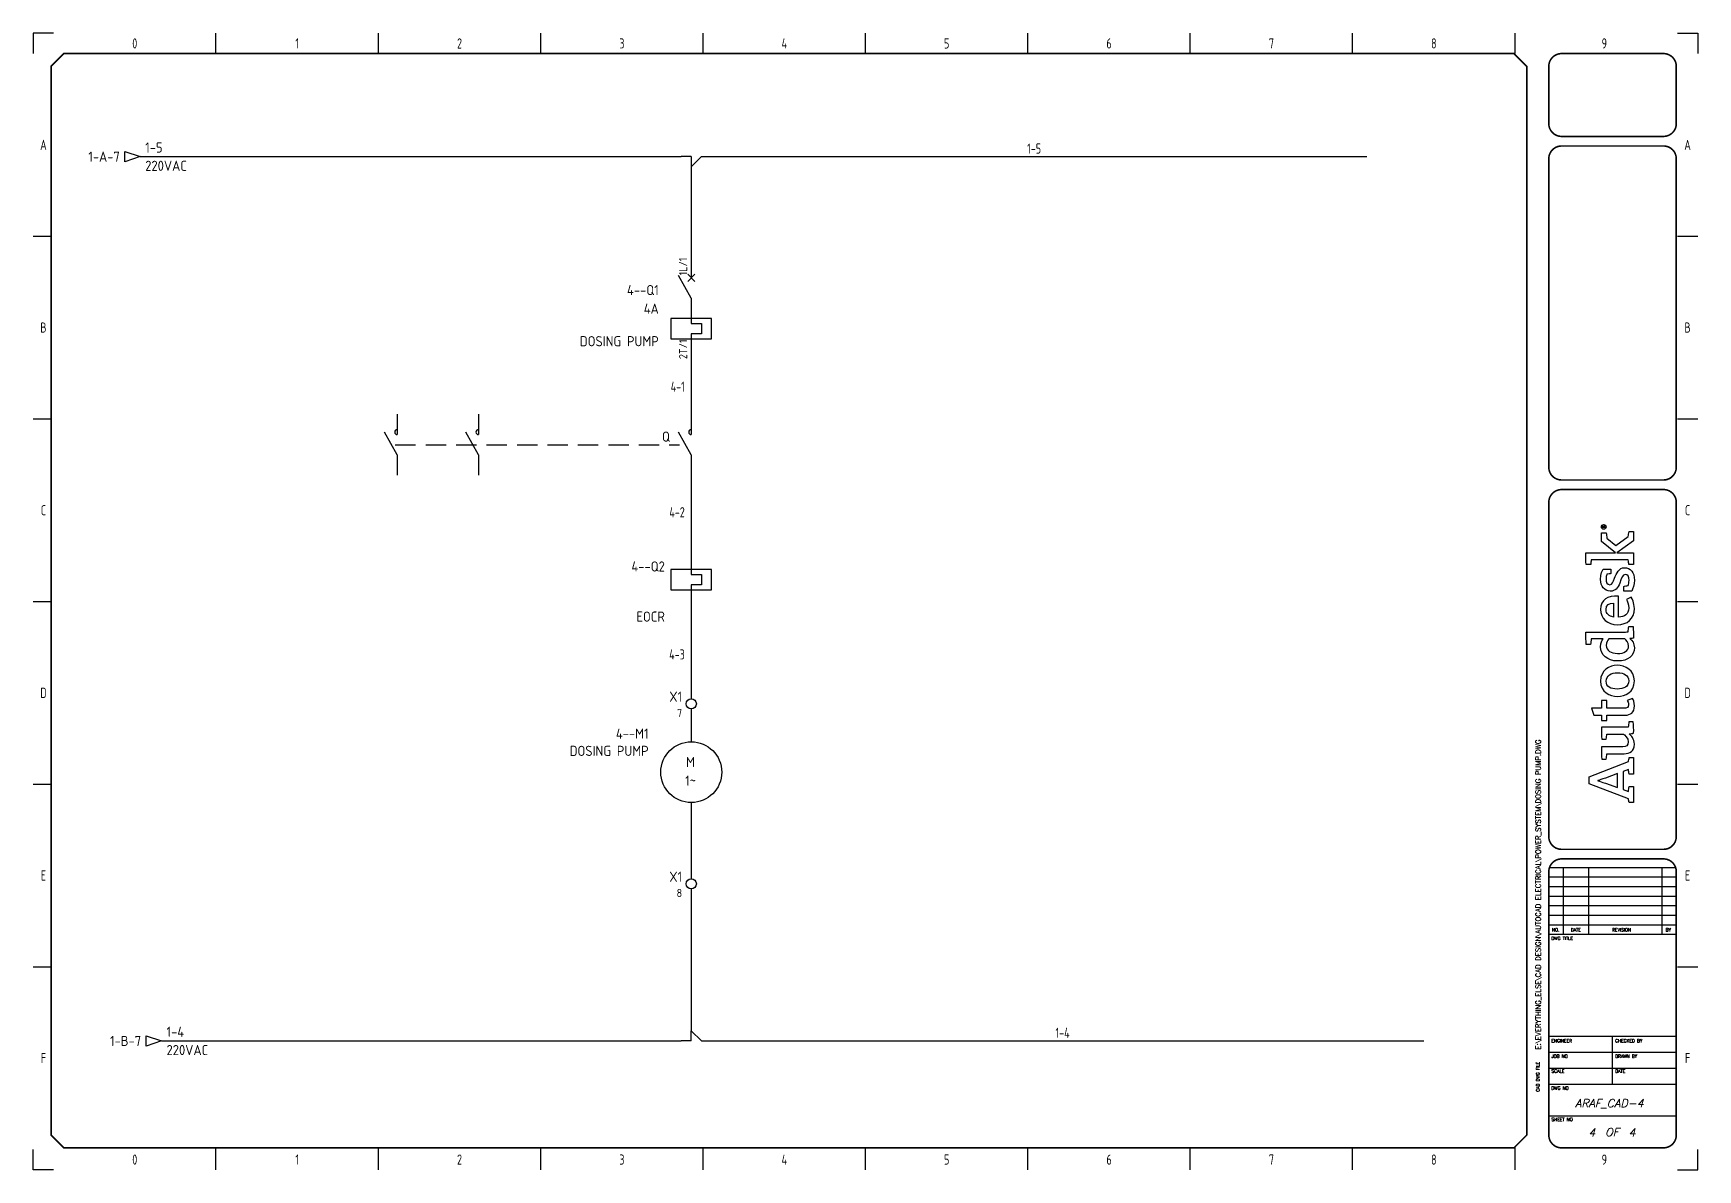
# Model space of a CAD drawing. Extents: x 5 to 415, y 5 to 285.
import ezdxf
from ezdxf.enums import TextEntityAlignment as Align

# ---------------------------------------------------------------- set-up
doc = ezdxf.new("R2010")
doc.units = 0
doc.header["$LTSCALE"] = 10
doc.linetypes.add('DASHED', pattern=[0.75, 0.5, -0.25])
for name, color, linetype in [('DESC', 7, 'Continuous'), ('LAYER_1', 160, 'Continuous'), ('LINK', 252, 'DASHED'), ('MISC', 4, 'Continuous'), ('RD_16_mm', 1, 'Continuous'), ('SYMS', 7, 'Continuous'), ('TAGS', 4, 'Continuous'), ('TERMS', 3, 'Continuous'), ('TITLE', 7, 'Continuous'), ('Title blocks', 7, 'Continuous'), ('WH_16_mm', 7, 'Continuous'), ('WIRENO', 3, 'Continuous'), ('WIREREF_DEST', 52, 'Continuous'), ('XREF', 7, 'Continuous')]:
    doc.layers.add(name, color=color, linetype=linetype)
doc.styles.add('ISO8', font='ISO8.shx', dxfattribs={"width": 0.8})
doc.styles.add('ITALIC', font='ITALIC')
doc.styles.add('SIMPLEX', font='simplex')
doc.styles.add('WD_IEC', font='ISOCP2.shx', dxfattribs={"width": 0.9, "height": 4})

# ---------------------------------------------------------------- blocks, each defined once
blk = doc.blocks.new('AI9-BLK2')
at = {"layer": 'LAYER_1', "color": 7}
blk.add_circle((0, 0), 2.03, dxfattribs=at)
blk.add_open_spline([(1.7, 0), (1.7, -1), (1, -1.8), (0, -1.8), (-1, -1.8), (-1.7, -1), (-1.7, 0), (-1.7, 1), (-1, 1.8), (0, 1.8), (1, 1.8), (1.7, 1), (1.7, 0)], degree=3, knots=[0, 0, 0, 0, 1, 1, 1, 2, 2, 2, 3, 3, 3, 4, 4, 4, 4], dxfattribs=at)
blk = doc.blocks.new('AI9-BLK1')
at = {"layer": 'LAYER_1', "color": 7}
for points, knots in [([(0.7, -1.1), (0.7, -1.1), (0.2, -0.4), (0.2, -0.4), (0.1, -0.2), (0, -0.2), (-0.1, -0.1), (0.3, 0), (0.5, 0.2), (0.5, 0.5), (0.5, 0.8), (0.3, 1.1), (-0.2, 1.1), (-0.2, 1.1), (-0.8, 1.1), (-0.8, 1.1), (-0.8, 1.1), (-0.8, -1.1), (-0.8, -1.1), (-0.8, -1.1), (-0.5, -1.1), (-0.5, -1.1), (-0.5, -1.1), (-0.5, -0.1), (-0.5, -0.1), (-0.4, -0.1), (-0.3, -0.2), (-0.2, -0.3), (-0.2, -0.3), (0.3, -1.1), (0.3, -1.1), (0.3, -1.1), (0.7, -1.1), (0.7, -1.1)], [0, 0, 0, 0, 1, 1, 1, 2, 2, 2, 3, 3, 3, 4, 4, 4, 5, 5, 5, 6, 6, 6, 7, 7, 7, 8, 8, 8, 9, 9, 9, 10, 10, 10, 11, 11, 11, 11]), ([(0.2, 0.5), (0.2, 0.2), (-0.1, 0.1), (-0.3, 0.1), (-0.3, 0.1), (-0.5, 0.1), (-0.5, 0.1), (-0.5, 0.1), (-0.5, 0.8), (-0.5, 0.8), (-0.5, 0.8), (-0.2, 0.8), (-0.2, 0.8), (0.1, 0.8), (0.2, 0.7), (0.2, 0.5)], [0, 0, 0, 0, 1, 1, 1, 2, 2, 2, 3, 3, 3, 4, 4, 4, 5, 5, 5, 5])]:
    blk.add_open_spline(points, degree=3, knots=knots, dxfattribs=at)
blk = doc.blocks.new('LOGO')
for points, knots in [([(35.2, 4.3), (35.2, 4.3), (22.1, 38.1), (22.1, 38.1), (22.1, 38.1), (16.1, 38.1), (16.1, 38.1), (16.1, 38.1), (3.2, 4.3), (3.2, 4.3), (2.2, 4.2), (0.9, 4), (0, 3.7), (0, 3.7), (0, 0), (0, 0), (0, 0), (13.7, 0), (13.7, 0), (13.7, 0), (13.7, 3.7), (13.7, 3.7), (12.4, 4), (10.9, 4.3), (9.5, 4.4), (9.5, 4.4), (11.1, 8.8), (11.1, 8.8), (11.1, 8.8), (26.8, 8.8), (26.8, 8.8), (26.8, 8.8), (28.4, 4.3), (28.4, 4.3), (27, 4.2), (25.8, 4), (24.5, 3.7), (24.5, 3.7), (24.5, 0), (24.5, 0), (24.5, 0), (38.7, 0), (38.7, 0), (38.7, 0), (38.7, 3.7), (38.7, 3.7), (37.9, 3.9), (36, 4.3), (35.2, 4.3)], [0, 0, 0, 0, 1, 1, 1, 2, 2, 2, 3, 3, 3, 4, 4, 4, 5, 5, 5, 6, 6, 6, 7, 7, 7, 8, 8, 8, 9, 9, 9, 10, 10, 10, 11, 11, 11, 12, 12, 12, 13, 13, 13, 14, 14, 14, 15, 15, 15, 16, 16, 16, 16]), ([(12.8, 13.8), (12.8, 13.8), (16.6, 24.3), (16.6, 24.3), (17.8, 27.5), (18.2, 28.8), (18.8, 30.9), (18.8, 30.9), (18.9, 30.9), (18.9, 30.9), (19.6, 28.9), (20, 27.5), (21.1, 24.3), (21.1, 24.3), (24.9, 13.8), (24.9, 13.8), (24.9, 13.8), (12.8, 13.8), (12.8, 13.8)], [0, 0, 0, 0, 1, 1, 1, 2, 2, 2, 3, 3, 3, 4, 4, 4, 5, 5, 5, 6, 6, 6, 6]), ([(70.8, 23.1), (70.8, 23.1), (70.8, 27.7), (70.8, 27.7), (70.8, 27.7), (75.3, 27.7), (75.3, 27.7), (75.3, 27.7), (75.3, 34.3), (75.3, 34.3), (75.3, 34.3), (81.3, 36.2), (81.3, 36.2), (81.3, 36.2), (81.3, 27.7), (81.3, 27.7), (81.3, 27.7), (88, 27.7), (88, 27.7), (88, 27.7), (88, 23.1), (88, 23.1), (88, 23.1), (81.3, 23.1), (81.3, 23.1), (81.3, 23.1), (81.3, 8.4), (81.3, 8.4), (81.3, 5.6), (82.1, 4.3), (84.3, 4.3), (86, 4.3), (87.5, 5.1), (88, 5.5), (88, 5.5), (89.7, 0.9), (89.7, 0.9), (88.7, 0.3), (86.5, -0.7), (83.2, -0.7), (77.6, -0.7), (75.3, 2.4), (75.3, 7.4), (75.3, 7.4), (75.3, 23.1), (75.3, 23.1), (75.3, 23.1), (70.8, 23.1), (70.8, 23.1)], [0, 0, 0, 0, 1, 1, 1, 2, 2, 2, 3, 3, 3, 4, 4, 4, 5, 5, 5, 6, 6, 6, 7, 7, 7, 8, 8, 8, 9, 9, 9, 10, 10, 10, 11, 11, 11, 12, 12, 12, 13, 13, 13, 14, 14, 14, 15, 15, 15, 16, 16, 16, 16]), ([(147.1, 4.7), (147.1, 5.4), (147, 6.1), (147, 6.9), (147, 6.9), (147, 41.1), (147, 41.1), (143.4, 41.2), (139.3, 41), (136.1, 40.7), (136.1, 40.7), (136.1, 37), (136.1, 37), (137.7, 36.8), (139.6, 36.6), (141, 36.4), (141, 36.4), (141, 36.4), (141, 36.4), (141, 36.4), (141, 26.2), (141, 26.2), (140, 27.1), (138, 28.4), (134.3, 28.4), (127.3, 28.4), (122, 22.6), (122, 13.8), (122, 4.5), (126.6, -0.7), (133.4, -0.7), (137.1, -0.7), (139.6, 1.1), (141.3, 3.1), (141.3, 2.1), (141.6, 0.6), (141.8, 0), (145.2, -0.2), (148.7, 0.1), (151.7, 0.4), (151.7, 0.4), (151.7, 4.1), (151.7, 4.1), (150.2, 4.2), (148.4, 4.5), (147.1, 4.7)], [0, 0, 0, 0, 1, 1, 1, 2, 2, 2, 3, 3, 3, 4, 4, 4, 5, 5, 5, 6, 6, 6, 7, 7, 7, 8, 8, 8, 9, 9, 9, 10, 10, 10, 11, 11, 11, 12, 12, 12, 13, 13, 13, 14, 14, 14, 15, 15, 15, 15]), ([(229.4, 4.6), (229.4, 4.6), (221.5, 15.2), (221.5, 15.2), (221.5, 15.2), (228, 23), (228, 23), (229.4, 23.1), (231.3, 23.3), (232.4, 23.6), (232.4, 23.6), (232.4, 27.7), (232.4, 27.7), (232.4, 27.7), (225, 27.7), (225, 27.7), (225, 27.7), (215.2, 15.6), (215.2, 15.6), (215.2, 15.6), (215.2, 41.2), (215.2, 41.2), (211.8, 41.3), (208.2, 41.2), (205.1, 40.9), (205.1, 40.9), (205.1, 36.9), (205.1, 36.9), (206.5, 36.8), (208, 36.6), (209.1, 36.5), (209.1, 36.5), (209.1, 4.5), (209.1, 4.5), (207.8, 4.4), (206.3, 4.2), (205.1, 4), (205.1, 4), (205.1, 0), (205.1, 0), (205.1, 0), (215.2, 0), (215.2, 0), (215.2, 0), (215.2, 14.5), (215.2, 14.5), (215.2, 14.5), (225.6, 0), (225.6, 0), (225.6, 0), (233.7, 0), (233.7, 0), (233.7, 0), (233.7, 3.8), (233.7, 3.8), (232.2, 4.2), (230.6, 4.4), (229.4, 4.6)], [0, 0, 0, 0, 1, 1, 1, 2, 2, 2, 3, 3, 3, 4, 4, 4, 5, 5, 5, 6, 6, 6, 7, 7, 7, 8, 8, 8, 9, 9, 9, 10, 10, 10, 11, 11, 11, 12, 12, 12, 13, 13, 13, 14, 14, 14, 15, 15, 15, 16, 16, 16, 17, 17, 17, 18, 18, 18, 19, 19, 19, 19]), ([(59.7, -0.1), (59.5, 0.6), (59.2, 2.6), (59.1, 3.8), (57.8, 2), (54.9, -0.7), (50.2, -0.7), (44.2, -0.7), (42, 3.1), (42, 8.1), (42, 8.1), (42, 22.9), (42, 22.9), (40.6, 23.2), (38.8, 23.4), (37.3, 23.5), (37.3, 23.5), (37.3, 27.3), (37.3, 27.3), (40.3, 27.6), (44.4, 27.8), (48, 27.6), (48, 27.6), (48, 9.3), (48, 9.3), (48, 6.2), (49.1, 4.5), (52.3, 4.5), (55.8, 4.5), (58.4, 7.9), (59, 8.6), (59, 8.6), (59, 23), (59, 23), (57.8, 23.2), (56, 23.4), (54.6, 23.5), (54.6, 23.5), (54.6, 27.3), (54.6, 27.3), (57.6, 27.7), (61.5, 27.8), (65, 27.7), (65, 27.7), (65, 4.6), (65, 4.6), (66.3, 4.4), (68.1, 4.2), (69.6, 4.1), (69.6, 4.1), (69.6, 0.3), (69.6, 0.3), (66.7, 0), (63, -0.2), (59.7, -0.1)], [0, 0, 0, 0, 1, 1, 1, 2, 2, 2, 3, 3, 3, 4, 4, 4, 5, 5, 5, 6, 6, 6, 7, 7, 7, 8, 8, 8, 9, 9, 9, 10, 10, 10, 11, 11, 11, 12, 12, 12, 13, 13, 13, 14, 14, 14, 15, 15, 15, 16, 16, 16, 17, 17, 17, 18, 18, 18, 18]), ([(104.8, -0.7), (95.2, -0.7), (91.4, 7), (91.4, 13.8), (91.4, 20.6), (95.1, 28.4), (104.6, 28.4), (114.1, 28.4), (118.3, 20.8), (118.3, 14), (118.3, 7.2), (114.2, -0.7), (104.8, -0.7)], [0, 0, 0, 0, 1, 1, 1, 2, 2, 2, 3, 3, 3, 4, 4, 4, 4]), ([(104.5, 23.6), (99.6, 23.6), (97.8, 19.5), (97.8, 14), (97.8, 8.5), (99.9, 4.1), (104.8, 4.1), (109.8, 4.1), (111.8, 8.2), (111.8, 13.8), (111.8, 19.3), (109.5, 23.6), (104.5, 23.6)], [0, 0, 0, 0, 1, 1, 1, 2, 2, 2, 3, 3, 3, 4, 4, 4, 4]), ([(141, 7.6), (140.3, 6.7), (138.2, 4.3), (135, 4.3), (130.5, 4.3), (128.5, 8.1), (128.5, 13.8), (128.5, 19.6), (130.9, 23.5), (135.4, 23.5), (138.3, 23.5), (139.9, 22.3), (141, 21.3), (141, 21.3), (141, 7.6), (141, 7.6)], [0, 0, 0, 0, 1, 1, 1, 2, 2, 2, 3, 3, 3, 4, 4, 4, 5, 5, 5, 5]), ([(167.6, 4.1), (171.4, 4.1), (173.8, 5.5), (175, 6.2), (175, 6.2), (177.1, 2.1), (177.1, 2.1), (175.5, 1.1), (172.6, -0.7), (167.2, -0.7), (158.2, -0.7), (153.3, 5.5), (153.3, 14), (153.3, 22.5), (158.9, 28.4), (166.4, 28.4), (174.6, 28.4), (178.7, 22.5), (177.9, 12.9), (177.9, 12.9), (159.8, 12.9), (159.8, 12.9), (160, 7.9), (162.3, 4.1), (167.6, 4.1)], [0, 0, 0, 0, 1, 1, 1, 2, 2, 2, 3, 3, 3, 4, 4, 4, 5, 5, 5, 6, 6, 6, 7, 7, 7, 8, 8, 8, 8]), ([(172, 17.3), (171.9, 20.8), (170.4, 23.7), (166.3, 23.7), (162.6, 23.7), (160.6, 21.2), (159.9, 17.3), (159.9, 17.3), (172, 17.3), (172, 17.3)], [0, 0, 0, 0, 1, 1, 1, 2, 2, 2, 3, 3, 3, 3]), ([(193.3, 16.4), (190.2, 17.6), (187.8, 18.3), (187.8, 20.5), (187.8, 22.6), (189.9, 23.7), (192.6, 23.7), (194.1, 23.7), (195.6, 23.5), (196.8, 23.1), (196.9, 21.9), (197.1, 20.1), (197.3, 19.6), (197.3, 19.6), (201.3, 19.6), (201.3, 19.6), (201.3, 19.6), (201.3, 26.1), (201.3, 26.1), (200.2, 26.8), (197.1, 28.4), (192.4, 28.4), (186.5, 28.4), (182.2, 25), (182.2, 20.1), (182.2, 15.7), (184.9, 13.4), (189.1, 11.9), (193.4, 10.4), (196.7, 9.3), (196.7, 7.2), (196.7, 5.1), (195, 3.9), (191.4, 3.9), (189.9, 3.9), (188.1, 4.1), (187, 4.6), (186.9, 5.9), (186.6, 7.8), (186.3, 8.4), (186.3, 8.4), (182.3, 8.4), (182.3, 8.4), (182.3, 8.4), (182.3, 1.6), (182.3, 1.6), (182.3, 1.6), (182.3, 1.6), (182.3, 1.6), (184.1, 0.5), (187.5, -0.8), (191.8, -0.8), (198.3, -0.8), (202.4, 2.6), (202.4, 7.8), (202.4, 12.5), (197.8, 14.6), (193.3, 16.4)], [0, 0, 0, 0, 1, 1, 1, 2, 2, 2, 3, 3, 3, 4, 4, 4, 5, 5, 5, 6, 6, 6, 7, 7, 7, 8, 8, 8, 9, 9, 9, 10, 10, 10, 11, 11, 11, 12, 12, 12, 13, 13, 13, 14, 14, 14, 15, 15, 15, 16, 16, 16, 17, 17, 17, 18, 18, 18, 19, 19, 19, 19])]:
    blk.add_open_spline(points, degree=3, knots=knots)
for name, p in [('AI9-BLK2', (237.6, 25.7)), ('AI9-BLK1', (237.8, 25.7))]:
    blk.add_blockref(name, p)
blk = doc.blocks.new('Title_blocks_A3')
at = {"layer": 'TITLE'}
for p, q in [((372.89, 276.86), (372.89, 259.33)), ((378.32, 79.49), (409.72, 79.49)), ((381.85, 79.49), (381.85, 63)), ((388.13, 79.49), (388.13, 63)), ((406.19, 79.49), (406.19, 63)), ((378.32, 77.13), (409.72, 77.13)), ((378.32, 74.78), (409.72, 74.78)), ((378.32, 72.42), (409.72, 72.42)), ((378.32, 70.06), (409.72, 70.06)), ((378.32, 67.71), (409.72, 67.71)), ((378.32, 65.35), (409.72, 65.35)), ((378.32, 63), (409.72, 63)), ((372.89, 13.53), (372.89, 37.81)), ((378.32, 37.87), (409.72, 37.87)), ((394.02, 26.1), (394.02, 37.87)), ((378.32, 33.95), (409.72, 33.95)), ((378.32, 30.02), (409.72, 30.02)), ((378.32, 26.1), (409.72, 26.1)), ((378.32, 18.24), (409.72, 18.24))]:
    blk.add_line(p, q, dxfattribs=at)
at = {"layer": 'TITLE', "const_width": 0.392}
blk.add_lwpolyline([(372.89, 13.53), (372.89, 276.86), (369.75, 280), (12.53, 280), (9.39, 276.86), (9.39, 13.53), (12.53, 10.39), (369.75, 10.39)], close=True, dxfattribs=at)
for points in [[(381.46, 280, 0.414214), (378.32, 276.86, 0.414214)], [(409.72, 276.86, 0.414214), (406.58, 280, 0.414214)], [(378.32, 262.73, 0.414214), (381.46, 259.59, 0.414214)], [(406.58, 259.59, 0.414214), (409.72, 262.73, 0.414214)], [(381.46, 257.23, 0.414214), (378.32, 254.09, 0.414214)], [(409.72, 254.09, 0.414214), (406.58, 257.23, 0.414214)], [(378.32, 178.08, 0.414214), (381.46, 174.94, 0.414214)], [(406.58, 174.94, 0.414214), (409.72, 178.08, 0.414214)], [(381.46, 172.58, 0.414214), (378.32, 169.44, 0.414214)], [(409.72, 169.44, 0.414214), (406.58, 172.58, 0.414214)], [(378.32, 87.08, 0.414214), (381.46, 83.94, 0.414214)], [(406.58, 83.94, 0.414214), (409.72, 87.08, 0.414214)], [(381.46, 81.58, 0.414214), (378.32, 78.44, 0.414214)], [(409.72, 78.44, 0.414214), (406.58, 81.58, 0.414214)], [(378.32, 13.53, 0.414214), (381.46, 10.39, 0.414214)], [(406.58, 10.39, 0.414214), (409.72, 13.53, 0.414214)]]:
    blk.add_lwpolyline(points, format="xyb", dxfattribs=at)
for points in [[(406.58, 280), (381.46, 280)], [(378.32, 276.86), (378.32, 262.73)], [(409.72, 276.86), (409.72, 262.73)], [(406.58, 259.59), (381.46, 259.59)], [(378.32, 254.09), (378.32, 178.08)], [(406.58, 257.23), (381.46, 257.23)], [(409.72, 254.09), (409.72, 178.08)], [(381.46, 174.94), (406.58, 174.94)], [(381.46, 172.58), (406.58, 172.58)], [(381.46, 83.94), (406.58, 83.94)], [(378.32, 78.44), (378.32, 13.53)], [(381.46, 81.58), (406.58, 81.58)], [(409.72, 78.44), (409.72, 13.53)], [(381.46, 10.39), (406.58, 10.39)]]:
    blk.add_lwpolyline(points, dxfattribs=at)
at = {"layer": 'TITLE', "color": 7, "const_width": 0.392}
for points in [[(378.32, 169.44), (378.32, 87.08)], [(409.72, 169.44), (409.72, 87.08)]]:
    blk.add_lwpolyline(points, dxfattribs=at)
at = {"layer": 'Title blocks', "color": 7}
for p, q in [((50, 280), (50, 285)), ((90, 280), (90, 285)), ((130, 280), (130, 285)), ((170, 280), (170, 285)), ((250, 280), (250, 285)), ((290, 280), (290, 285)), ((330, 280), (330, 285)), ((370, 280), (370, 285)), ((5, 235), (9.39, 235)), ((410, 235), (415, 235)), ((5, 190), (9.39, 190)), ((410, 190), (415, 190)), ((5, 100), (9.39, 100)), ((410, 100), (415, 100)), ((5, 55), (9.39, 55)), ((410, 55), (415, 55)), ((50, 5), (50, 10.39)), ((90, 5), (90, 10.39)), ((130, 5), (130, 10.39)), ((170, 5), (170, 10.39)), ((250, 5), (250, 10.39)), ((290, 5), (290, 10.39)), ((330, 5), (330, 10.39)), ((370, 5), (370, 10.64))]:
    blk.add_line(p, q, dxfattribs=at)
at = {"layer": 'Title blocks', "color": 2}
for p, q in [((210, 280), (210, 285)), ((5, 145), (9.39, 145)), ((410, 145), (415, 145)), ((210, 5), (210, 10.39))]:
    blk.add_line(p, q, dxfattribs=at)
at = {"layer": 'Title blocks'}
for points in [[(10, 285), (5, 285), (5, 280)], [(410, 285), (415, 285), (415, 280)], [(10, 5), (5, 5), (5, 10)], [(410, 5), (415, 5), (415, 10)]]:
    blk.add_lwpolyline(points, dxfattribs=at)
at = {"xscale": 0.2857500000000073, "yscale": 0.2857500000000073, "zscale": 0.2857500000000073, "rotation": 90}
blk.add_blockref('LOGO', (399.19, 95.48), dxfattribs=at)
at = {"layer": 'TITLE', "color": 1, "style": 'SIMPLEX'}
for s, p in [('DWG TITLE', (378.97, 61.62)), ('ENGINEER', (378.97, 36.37)), ('CHECKED BY', (394.67, 36.37)), ('JOB NO', (378.97, 32.57)), ('DRAWN BY', (394.67, 32.57)), ('SCALE', (378.97, 28.91)), ('DATE', (394.67, 28.91)), ('DWG NO', (378.97, 24.72)), ('SHEET NO', (378.97, 17))]:
    blk.add_text(s, height=0.785, dxfattribs=at).set_placement(p)
at = {"layer": 'TITLE', "color": 1}
for s, height, style, p in [('NO.', 0.785, 'SIMPLEX', (380.02, 64.11)), ('DATE', 0.785, 'SIMPLEX', (384.99, 64.11)), ('REVISION', 0.785, 'SIMPLEX', (396.24, 64.11)), ('BY', 0.785, 'SIMPLEX', (407.76, 64.11)), ('OF', 2, 'ITALIC', (393.89, 14.25))]:
    blk.add_text(s, height=height, dxfattribs=dict(at, style=style)).set_placement(p, align=Align.MIDDLE)
at = {"layer": 'TITLE', "color": 1, "style": 'SIMPLEX'}
blk.add_text('CAD DWG FILE', height=0.7852, rotation=90, dxfattribs=at).set_placement((376.02, 24.2))
at = {"layer": 'TITLE', "color": 1, "style": 'ITALIC'}
for tag, height, p in [('TITLE#1', 1.5, (393.23, 52.79)), ('TITLE#2', 1.5, (393.23, 50.25)), ('TITLE#3', 1.5, (393.23, 47.71)), ('TITLE#4', 1.5, (393.23, 45.16)), ('DWG#', 2, (393.23, 20.38))]:
    blk.add_attdef(tag, text='', height=height, dxfattribs=at).set_placement(p, align=Align.CENTER)
at = {"layer": 'TITLE', "color": 1, "style": 'SIMPLEX'}
blk.add_attdef('CAD#', (376.32, 34.6), '', height=1.25, rotation=90, dxfattribs=at)
at = {"layer": 'TITLE', "color": 1}
for tag, p, height, style in [('ENGINEER', (381.68, 34.6), 1.25, 'ITALIC'), ('CHKDBY', (396.6, 34.6), 1.25, 'ITALIC'), ('JOB#', (384.53, 30.65), 1.25, 'SIMPLEX'), ('DRAWNBY', (397.48, 30.65), 1.25, 'ITALIC'), ('SCALE', (383.14, 26.88), 1.25, 'SIMPLEX'), ('DATE', (396.4, 26.88), 1.25, 'SIMPLEX'), ('SHTS', (397.95, 13.15), 2, 'ITALIC')]:
    blk.add_attdef(tag, p, '', height=height, dxfattribs=dict(at, style=style))
at = {"layer": 'TITLE', "color": 1, "style": 'ITALIC'}
blk.add_attdef('SH#', text='', height=2, dxfattribs=at).set_placement((389.77, 13.15), align=Align.RIGHT)
at = {"layer": 'TITLE', "color": 7, "flags": 9}
blk.add_attdef('WD_TB', (381.46, 10.39), '', height=1.57, dxfattribs=at)
at = {"layer": 'Title blocks', "style": 'ISO8', "width": 0.8}
for s, p in [('0', (30, 282.5)), ('1', (70, 282.5)), ('2', (110, 282.5)), ('3', (150, 282.5)), ('4', (190, 282.5)), ('5', (230, 282.5)), ('6', (270, 282.5)), ('7', (310, 282.5)), ('8', (350, 282.5)), ('9', (392, 282.5)), ('A', (7.5, 257.5)), ('A', (412.5, 257.5)), ('B', (7.5, 212.5)), ('B', (412.5, 212.5)), ('C', (7.5, 167.5)), ('C', (412.5, 167.5)), ('D', (7.5, 122.5)), ('D', (412.5, 122.5)), ('E', (7.5, 77.5)), ('E', (412.5, 77.5)), ('F', (7.5, 32.5)), ('F', (412.5, 32.5)), ('0', (30, 7.5)), ('1', (70, 7.5)), ('2', (110, 7.5)), ('3', (150, 7.5)), ('4', (190, 7.5)), ('5', (230, 7.5)), ('6', (270, 7.5)), ('7', (310, 7.5)), ('8', (350, 7.5)), ('9', (392, 7.5))]:
    blk.add_text(s, height=2.5, dxfattribs=at).set_placement(p, align=Align.MIDDLE)
blk = doc.blocks.new('WD_WNH')
at = {"linetype": 'Continuous', "style": 'WD_IEC', "width": 0.8}
blk.add_attdef('WIRENO', text='', height=2.5, dxfattribs=at).set_placement((0, 0.75), align=Align.CENTER)
at = {"style": 'WD_IEC', "flags": 1}
for tag, p in [('W08USER', (0, 0.375)), ('W04USER', (0, 0.875)), ('W05USER', (0, 0.75)), ('W09USER', (0, 0.25)), ('W03USER', (0, 1)), ('W06USER', (0, 0.625)), ('W07USER', (0, 0.5)), ('W02USER', (0, 1.125)), ('W01USER', (0, 1.25)), ('W10USER', (0, 0.125))]:
    blk.add_attdef(tag, text='', height=0.08, dxfattribs=at).set_placement(p, align=Align.CENTER)
blk = doc.blocks.new('HA1D3')
blk.add_lwpolyline([(0, 0), (-3.75, -1.25), (-3.75, 1.25)], close=True)
at = {"style": 'WD_IEC'}
blk.add_attdef('XREF', text='', height=2.5, dxfattribs=at).set_placement((-5, 0), align=Align.MIDDLE_RIGHT)
at = {"style": 'WD_IEC', "flags": 1}
blk.add_attdef('SIGCODE', text='', height=1, dxfattribs=at).set_placement((-2.5, 1.8), align=Align.RIGHT)
at = {"style": 'WD_IEC'}
for tag, p, height, flags in [('X1TERM01', (0, 0), 0.32, 1), ('WIRENO', (1.25, 1), 2.5, 8)]:
    blk.add_attdef(tag, p, '', height=height, dxfattribs=dict(at, flags=flags))
blk.add_attdef('DESC1', text='', height=2.5, dxfattribs=at).set_placement((1.25, -1), align=Align.TOP_LEFT)
blk = doc.blocks.new('HT0_184')
for p, q in [((0, 0), (-2.5, 0)), ((0, 0), (0, -2.5)), ((0, -2.5), (2.5, 0))]:
    blk.add_line(p, q)
at = {"style": 'WD_IEC', "flags": 1}
for tag, p in [('X4TERM01', (-2.5, 0)), ('X1TERM01', (2.5, 0)), ('X8TERM01', (0, -2.5)), ('WDWSEQ', (1.53, -1.26))]:
    blk.add_attdef(tag, p, '', height=0.4, dxfattribs=at)
blk = doc.blocks.new('VCB11TH')
for p, q in [((0, 7.5), (0, 2.5)), ((0, -2.5), (-3.12, 3.12)), ((-0.88, 3.38), (0.88, 1.62)), ((-0.88, 1.62), (0.88, 3.38)), ((0, -2.5), (0, -8.75)), ((0, -8.75), (2.5, -8.75)), ((0, -11.25), (0, -12.5)), ((2.5, -11.25), (0, -11.25)), ((2.5, -8.75), (2.5, -11.25)), ((0, -12.5), (0, -17.5))]:
    blk.add_line(p, q)
blk.add_lwpolyline([(-5, -7.5), (-5, -12.5), (5, -12.5), (5, -7.5)], close=True)
at = {"style": 'WD_IEC'}
for tag, p in [('INST', (-8, 5.25)), ('LOC', (-8, 1.75)), ('TAG1', (-8, -1.75)), ('RATING1', (-8, -6.35)), ('DESC1', (-8, -14.35)), ('DESC2', (-8, -17.85)), ('DESC3', (-8, -21.35))]:
    blk.add_attdef(tag, text='', height=2.5, dxfattribs=at).set_placement(p, align=Align.RIGHT)
blk.add_attdef('TERM01', text='', height=2, rotation=90, dxfattribs=at).set_placement((-1, 7.5), align=Align.RIGHT)
at = {"style": 'WD_IEC', "flags": 1}
for tag, p, height in [('X2TERM01', (0, 7.5), 0.32), ('MFG', (2.75, 6.5), 1.5), ('CAT', (2.75, 4), 1.5), ('X4LINK', (-2, 0), 0.32), ('X1LINK', (-0.5, 0), 0.32), ('COMMON', (-3.75, -8.75), 1), ('ASSYCODE', (1, -14), 1), ('FAMILY', (1, -15.5), 1), ('CATDESC', (1, -17), 1), ('X8TERM02', (0, -17.5), 0.32)]:
    blk.add_attdef(tag, p, '', height=height, dxfattribs=at)
at = {"lineweight": 15, "style": 'WD_IEC'}
blk.add_attdef('XREF', text='', height=2.5, dxfattribs=at).set_placement((-8, -10.35), align=Align.RIGHT)
at = {"style": 'WD_IEC'}
blk.add_attdef('TERM02', (-1, -17.5), '', height=2, rotation=90, dxfattribs=at)
blk = doc.blocks.new('VMS21P')
for p, q in [((0, 7.5), (0, 2.5)), ((0, -2.5), (-3.12, 3.12)), ((0, -2.5), (0, -7.5))]:
    blk.add_line(p, q)
blk.add_arc((0, 3.12), 0.625, 90, 270)
at = {"style": 'WD_IEC'}
for tag, p in [('INST', (-5.25, 6.75)), ('LOC', (-5.25, 3.75)), ('TAG2', (-5.25, 0.75)), ('XREF', (-5.25, -3.75)), ('DESC2', (-5.25, -9.75)), ('DESC1', (-5.25, -6.75)), ('DESC3', (-5.25, -12.75))]:
    blk.add_attdef(tag, text='', height=2.5, dxfattribs=at).set_placement(p, align=Align.RIGHT)
blk.add_attdef('TERM01', text='', height=2, rotation=90, dxfattribs=at).set_placement((-1, 7.5), align=Align.RIGHT)
at = {"style": 'WD_IEC', "flags": 1}
for tag, p, height in [('X2TERM01', (0, 7.5), 0.32), ('X4LINK', (-2.91, 0), 0.32), ('X1LINK', (-0.5, 0), 0.32), ('CONTACT', (4, -3.5), 1), ('FAMILY', (4, -5), 1), ('X8TERM02', (0, -7.5), 0.32)]:
    blk.add_attdef(tag, p, '', height=height, dxfattribs=at)
at = {"style": 'WD_IEC'}
blk.add_attdef('TERM02', (-1, -7.5), '', height=2, rotation=90, dxfattribs=at)
blk = doc.blocks.new('VOL1')
for p, q in [((0, 7.5), (0, 1.25)), ((-5, 2.5), (-5, -2.5)), ((5, 2.5), (-5, 2.5)), ((0, 1.25), (2.5, 1.25)), ((2.5, 1.25), (2.5, -1.25)), ((5, -2.5), (5, 2.5)), ((-5, -2.5), (5, -2.5)), ((0, -1.25), (0, -7.5)), ((2.5, -1.25), (0, -1.25))]:
    blk.add_line(p, q)
at = {"style": 'WD_IEC'}
for tag, p in [('INST', (-6.5, 9)), ('TAG1', (-6.5, 2)), ('LOC', (-6.5, 5.5)), ('RATING1', (-6.5, -2.5)), ('XREF', (-6.5, -6.5)), ('DESC1', (-6.5, -10.35)), ('DESC2', (-6.5, -13.85)), ('DESC3', (-6.5, -17.35))]:
    blk.add_attdef(tag, text='', height=2.5, dxfattribs=at).set_placement(p, align=Align.RIGHT)
blk.add_attdef('TERM01', text='', height=2, rotation=90, dxfattribs=at).set_placement((-1, 7.5), align=Align.RIGHT)
at = {"style": 'WD_IEC', "flags": 1}
for tag, p, height in [('X2TERM01', (0, 7.5), 0.32), ('MFG', (2.75, 6.5), 1.5), ('CAT', (2.75, 4), 1.5), ('X4LINK', (-5, 0), 0.32), ('X1LINK', (5, 0), 0.32), ('ASSYCODE', (1, -4), 1), ('X8TERM02', (0, -7.5), 0.32), ('FAMILY', (1, -5.5), 1), ('CATDESC', (1, -7), 1)]:
    blk.add_attdef(tag, p, '', height=height, dxfattribs=at)
at = {"style": 'WD_IEC'}
blk.add_attdef('TERM02', (-1, -7.5), '', height=2, rotation=90, dxfattribs=at)
blk = doc.blocks.new('VMO12')
blk.add_circle((0, 0), 7.5)
at = {"style": 'WD_IEC'}
for tag, p in [('INST', (-10.5, 15.25)), ('LOC', (-10.5, 11.75)), ('TAG1', (-10.5, 8.25)), ('DESC1', (-10.5, 4)), ('DESC2', (-10.5, 0.5)), ('RATING1', (-10.5, -6.5)), ('DESC3', (-10.5, -3)), ('RATING2', (-10.5, -10)), ('RATING3', (-10.5, -13.5))]:
    blk.add_attdef(tag, text='', height=2.5, dxfattribs=at).set_placement(p, align=Align.RIGHT)
blk.add_attdef('TERM01', (-1, 7.48), '', height=2, rotation=90, dxfattribs=at)
at = {"style": 'WD_IEC', "flags": 1}
for tag, p, height in [('MFG', (2.75, 11.5), 1.5), ('CAT', (2.75, 9), 1.5), ('X2TERM01', (0, 7.5), 0.32), ('X4LINK', (-7.5, 0), 0.32), ('X1LINK', (7.5, 0), 0.32), ('X8TERM02', (0, -7.5), 0.32), ('ASSYCODE', (1, -9), 1), ('X0TERM03', (5.3, -5.3), 0.32), ('FAMILY', (1, -10.5), 1), ('CATDESC', (1, -12), 1)]:
    blk.add_attdef(tag, p, '', height=height, dxfattribs=at)
at = {"style": 'WD_IEC'}
for tag, p in [('M', (-0.2, 1.24)), ('1~', (-0.17, -3.35))]:
    blk.add_attdef(tag, text='', height=2.5, dxfattribs=at).set_placement(p, align=Align.CENTER)
blk.add_attdef('TERM02', text='', height=2, rotation=90, dxfattribs=at).set_placement((-0.9, -7.98), align=Align.RIGHT)
at = {"linetype": 'Continuous', "style": 'WD_IEC'}
blk.add_attdef('TERM03', text='', height=2, dxfattribs=at).set_placement((7.55, -5.55), align=Align.MIDDLE_LEFT)
at = {"lineweight": 15, "style": 'WD_IEC'}
blk.add_attdef('XREF', text='', height=2.5, dxfattribs=at).set_placement((-10.5, -17), align=Align.RIGHT)
blk = doc.blocks.new('HT0_124')
for p, q in [((0, 0), (-2.5, 0)), ((0, 0), (0, 2.5)), ((0, 2.5), (2.5, 0))]:
    blk.add_line(p, q)
at = {"style": 'WD_IEC', "flags": 1}
for tag, p in [('X4TERM01', (-2.5, 0)), ('X2TERM01', (0, 2.5)), ('WDWSEQ', (1.6, 1.48)), ('X1TERM01', (2.5, 0))]:
    blk.add_attdef(tag, p, '', height=0.4, dxfattribs=at)
blk = doc.blocks.new('VT0002')
blk.add_circle((0, 0), 1.25)
at = {"style": 'WD_IEC'}
for tag, p in [('INST', (-2.25, 6.5)), ('LOC', (-2.25, 3.5)), ('DESC1', (-2.25, -6.25)), ('DESC2', (-2.25, -9.25)), ('DESC3', (-2.25, -12.25))]:
    blk.add_attdef(tag, text='', height=2.5, dxfattribs=at).set_placement(p, align=Align.RIGHT)
at = {"style": 'WD_IEC', "flags": 1}
for tag, p, height in [('ASSYCODE', (2.75, 10.75), 1), ('CATDESC', (2.75, 9.25), 1), ('MFG', (2.75, 7.25), 1.5), ('CAT', (2.75, 4.75), 1.5), ('X4PIN01', (-1.25, 1), 0.25), ('X4TERM01', (-1.25, 0), 0.25), ('X4TERMDESC01', (-1.25, 0.5), 0.4), ('STRIPSEQ', (0, 0), 0.025), ('X2PIN01', (0, 2.25), 0.25), ('X2TERM01', (0, 1.25), 0.25), ('X8PIN01', (0, -0.25), 0.25), ('X2TERMDESC01', (0, 1.75), 0.4), ('X1PIN01', (1.25, 1), 0.25), ('X1TERM01', (1.25, 0), 0.25), ('X1TERMDESC01', (1.25, 0.5), 0.4), ('LINKTERM', (0, -0.04), 0.025), ('X8TERM01', (0, -1.25), 0.25), ('X8TERMDESC01', (0, -0.75), 0.4)]:
    blk.add_attdef(tag, p, '', height=height, dxfattribs=at)
at = {"style": 'WD_IEC', "flags": 8}
for tag, height, p in [('TAGSTRIP', 2.5, (-2.25, 0.5)), ('TERM01', 2, (-2.25, -3.25))]:
    blk.add_attdef(tag, text='', height=height, dxfattribs=at).set_placement(p, align=Align.RIGHT)
blk = doc.blocks.new('WD_WNV')
at = {"linetype": 'Continuous', "style": 'WD_IEC', "width": 0.8}
blk.add_attdef('WIRENO', text='', height=2.5, dxfattribs=at).set_placement((-1.6, 0), align=Align.MIDDLE_RIGHT)
at = {"style": 'WD_IEC', "flags": 1}
for tag, p in [('W08USER', (-1, 0.375)), ('W04USER', (-1, 0.875)), ('W05USER', (-1, 0.75)), ('W09USER', (-1, 0.25)), ('W03USER', (-1, 1)), ('W06USER', (-1, 0.625)), ('W07USER', (-1, 0.5)), ('W02USER', (-1, 1.125)), ('W01USER', (-1, 1.25)), ('W10USER', (-1, 0.125))]:
    blk.add_attdef(tag, text='', height=0.08, dxfattribs=at).set_placement(p, align=Align.CENTER)

msp = doc.modelspace()

# ---------------------------------------------------------------- linework, layer by layer
at = {"layer": 'LINK'}
for points in [[(94.17, 183.63), (111.76, 183.63)], [(94.17, 183.63), (164.17, 183.63)]]:
    msp.add_lwpolyline(points, dxfattribs=at)
at = {"layer": 'RD_16_mm'}
for p, q in [((31.32, 254.6), (164.58, 254.6)), ((169.58, 254.6), (333.5, 254.6)), ((167.08, 252.1), (167.08, 229.73)), ((167.08, 204.73), (167.08, 191.13)), ((167.08, 176.13), (167.08, 157.88)), ((167.08, 142.88), (167.08, 121.05)), ((167.08, 118.55), (167.08, 110.45))]:
    msp.add_line(p, q, dxfattribs=at)
at = {"layer": 'WH_16_mm'}
for p, q in [((167.08, 95.45), (167.08, 76.68)), ((167.08, 74.18), (167.08, 39.23)), ((36.57, 36.73), (164.58, 36.73)), ((169.58, 36.73), (347.51, 36.73))]:
    msp.add_line(p, q, dxfattribs=at)

# ---------------------------------------------------------------- block references
at = {"layer": 'RD_16_mm'}
msp.add_blockref('HT0_184', (167.08, 254.6), dxfattribs=at)
at = {"layer": 'SYMS'}
ref = msp.add_blockref('Title_blocks_A3', (0, 0), dxfattribs=at)
ref.add_attrib('CAD#', 'E:\\EVERYTHING_ELSE\\CAD DESIGN\\AUTOCAD ELECTRICAL\\POWER_SYSTEM\\DOSING PUMP.DWG', (376.32, 34.6), dxfattribs={"layer": 'TITLE', "color": 1, "height": 1.25, "rotation": 90, "style": 'SIMPLEX'})
ref.add_attrib('SH#', '4', dxfattribs={"layer": 'TITLE', "color": 1, "height": 2, "style": 'ITALIC'}).set_placement((389.77, 13.15), align=Align.RIGHT)
ref.add_attrib('DWG#', 'ARAF_CAD-4', dxfattribs={"layer": 'TITLE', "color": 1, "height": 2, "style": 'ITALIC'}).set_placement((393.23, 20.38), align=Align.CENTER)
ref.add_attrib('SHTS', '4', (397.95, 13.15), dxfattribs={"layer": 'TITLE', "color": 1, "height": 2, "style": 'ITALIC'})
ref = msp.add_blockref('HA1D3', (31.32, 254.6), dxfattribs=at)
ref.add_attrib('WIRENO', '1-5', (32.57, 255.6), dxfattribs={"layer": 'WIREREF_DEST', "height": 2.5, "style": 'WD_IEC', "flags": 8})
ref.add_attrib('DESC1', '220VAC', dxfattribs={"layer": 'DESC', "height": 2.5, "style": 'WD_IEC'}).set_placement((32.57, 253.6), align=Align.TOP_LEFT)
ref.add_attrib('XREF', '1-A-7', dxfattribs={"layer": 'XREF', "height": 2.5, "style": 'WD_IEC'}).set_placement((26.32, 254.6), align=Align.MIDDLE_RIGHT)
ref = msp.add_blockref('VCB11TH', (167.08, 222.23), dxfattribs=at)
ref.add_attrib('TERM02', '2T/1', (166.08, 204.73), dxfattribs={"layer": 'TERMS', "height": 2, "rotation": 90, "style": 'WD_IEC'})
ref.add_attrib('TERM01', '1L/1', dxfattribs={"layer": 'TERMS', "height": 2, "rotation": 90, "style": 'WD_IEC'}).set_placement((166.08, 229.73), align=Align.RIGHT)
ref.add_attrib('DESC1', 'DOSING PUMP', dxfattribs={"layer": 'DESC', "height": 2.5, "style": 'WD_IEC'}).set_placement((159.08, 207.88), align=Align.RIGHT)
ref.add_attrib('RATING1', '4A', dxfattribs={"layer": 'MISC', "height": 2.5, "style": 'WD_IEC'}).set_placement((159.08, 215.88), align=Align.RIGHT)
ref.add_attrib('TAG1', '4--Q1', dxfattribs={"layer": 'TAGS', "height": 2.5, "style": 'WD_IEC'}).set_placement((159.08, 220.48), align=Align.RIGHT)
for p in [(94.67, 183.63), (114.67, 183.63)]:
    msp.add_blockref('VMS21P', p, dxfattribs=at)
ref = msp.add_blockref('VMS21P', (167.08, 183.63), dxfattribs=at)
ref.add_attrib('TAG2', 'Q', dxfattribs={"layer": 'TAGS', "height": 2.5, "style": 'WD_IEC'}).set_placement((161.83, 184.38), align=Align.RIGHT)
ref = msp.add_blockref('VOL1', (167.08, 150.38), dxfattribs=at)
ref.add_attrib('DESC1', 'EOCR', dxfattribs={"layer": 'DESC', "height": 2.5, "style": 'WD_IEC'}).set_placement((160.58, 140.03), align=Align.RIGHT)
ref.add_attrib('TAG1', '4--Q2', dxfattribs={"layer": 'TAGS', "height": 2.5, "style": 'WD_IEC'}).set_placement((160.58, 152.38), align=Align.RIGHT)
ref = msp.add_blockref('VT0002', (167.08, 119.8), dxfattribs=at)
ref.add_attrib('TERM01', '7', dxfattribs={"layer": 'TERMS', "height": 2, "style": 'WD_IEC', "flags": 8}).set_placement((164.83, 116.55), align=Align.RIGHT)
ref.add_attrib('TAGSTRIP', 'X1', dxfattribs={"layer": 'TAGS', "height": 2.5, "style": 'WD_IEC', "flags": 8}).set_placement((164.83, 120.3), align=Align.RIGHT)
ref = msp.add_blockref('VMO12', (167.08, 102.95), dxfattribs=at)
ref.add_attrib('M', 'M', dxfattribs={"layer": 'MISC', "height": 2.5, "style": 'WD_IEC'}).set_placement((166.88, 104.19), align=Align.CENTER)
ref.add_attrib('1~', '1~', dxfattribs={"layer": 'MISC', "height": 2.5, "style": 'WD_IEC'}).set_placement((166.91, 99.6), align=Align.CENTER)
ref.add_attrib('DESC1', 'DOSING PUMP', dxfattribs={"layer": 'DESC', "height": 2.5, "style": 'WD_IEC'}).set_placement((156.58, 106.95), align=Align.RIGHT)
ref.add_attrib('TAG1', '4--M1', dxfattribs={"layer": 'TAGS', "height": 2.5, "style": 'WD_IEC'}).set_placement((156.58, 111.2), align=Align.RIGHT)
ref = msp.add_blockref('VT0002', (167.08, 75.43), dxfattribs=at)
ref.add_attrib('TERM01', '8', dxfattribs={"layer": 'TERMS', "height": 2, "style": 'WD_IEC', "flags": 8}).set_placement((164.83, 72.18), align=Align.RIGHT)
ref.add_attrib('TAGSTRIP', 'X1', dxfattribs={"layer": 'TAGS', "height": 2.5, "style": 'WD_IEC', "flags": 8}).set_placement((164.83, 75.93), align=Align.RIGHT)
ref = msp.add_blockref('HA1D3', (36.57, 36.73), dxfattribs=at)
ref.add_attrib('WIRENO', '1-4', (37.82, 37.73), dxfattribs={"layer": 'WIREREF_DEST', "height": 2.5, "style": 'WD_IEC', "flags": 8})
ref.add_attrib('DESC1', '220VAC', dxfattribs={"layer": 'DESC', "height": 2.5, "style": 'WD_IEC'}).set_placement((37.82, 35.73), align=Align.TOP_LEFT)
ref.add_attrib('XREF', '1-B-7', dxfattribs={"layer": 'XREF', "height": 2.5, "style": 'WD_IEC'}).set_placement((31.57, 36.73), align=Align.MIDDLE_RIGHT)
at = {"layer": 'WH_16_mm'}
msp.add_blockref('HT0_124', (167.08, 36.73), dxfattribs=at)
at = {"layer": 'WIRENO'}
ref = msp.add_blockref('WD_WNH', (251.54, 254.6), dxfattribs=at)
ref.add_attrib('WIRENO', '1-5', dxfattribs={"linetype": 'Continuous', "height": 2.5, "style": 'WD_IEC', "width": 0.8}).set_placement((251.54, 255.35), align=Align.CENTER)
ref = msp.add_blockref('WD_WNV', (167.08, 197.93), dxfattribs=at)
ref.add_attrib('WIRENO', '4-1', dxfattribs={"linetype": 'Continuous', "height": 2.5, "style": 'WD_IEC', "width": 0.8}).set_placement((165.48, 197.93), align=Align.MIDDLE_RIGHT)
ref = msp.add_blockref('WD_WNV', (167.08, 167), dxfattribs=at)
ref.add_attrib('WIRENO', '4-2', dxfattribs={"linetype": 'Continuous', "height": 2.5, "style": 'WD_IEC', "width": 0.8}).set_placement((165.48, 167), align=Align.MIDDLE_RIGHT)
ref = msp.add_blockref('WD_WNV', (167.08, 131.96), dxfattribs=at)
ref.add_attrib('WIRENO', '4-3', dxfattribs={"linetype": 'Continuous', "height": 2.5, "style": 'WD_IEC', "width": 0.8}).set_placement((165.48, 131.96), align=Align.MIDDLE_RIGHT)
ref = msp.add_blockref('WD_WNH', (258.55, 36.73), dxfattribs=at)
ref.add_attrib('WIRENO', '1-4', dxfattribs={"linetype": 'Continuous', "height": 2.5, "style": 'WD_IEC', "width": 0.8}).set_placement((258.55, 37.48), align=Align.CENTER)

doc.saveas('drawing.dxf')
